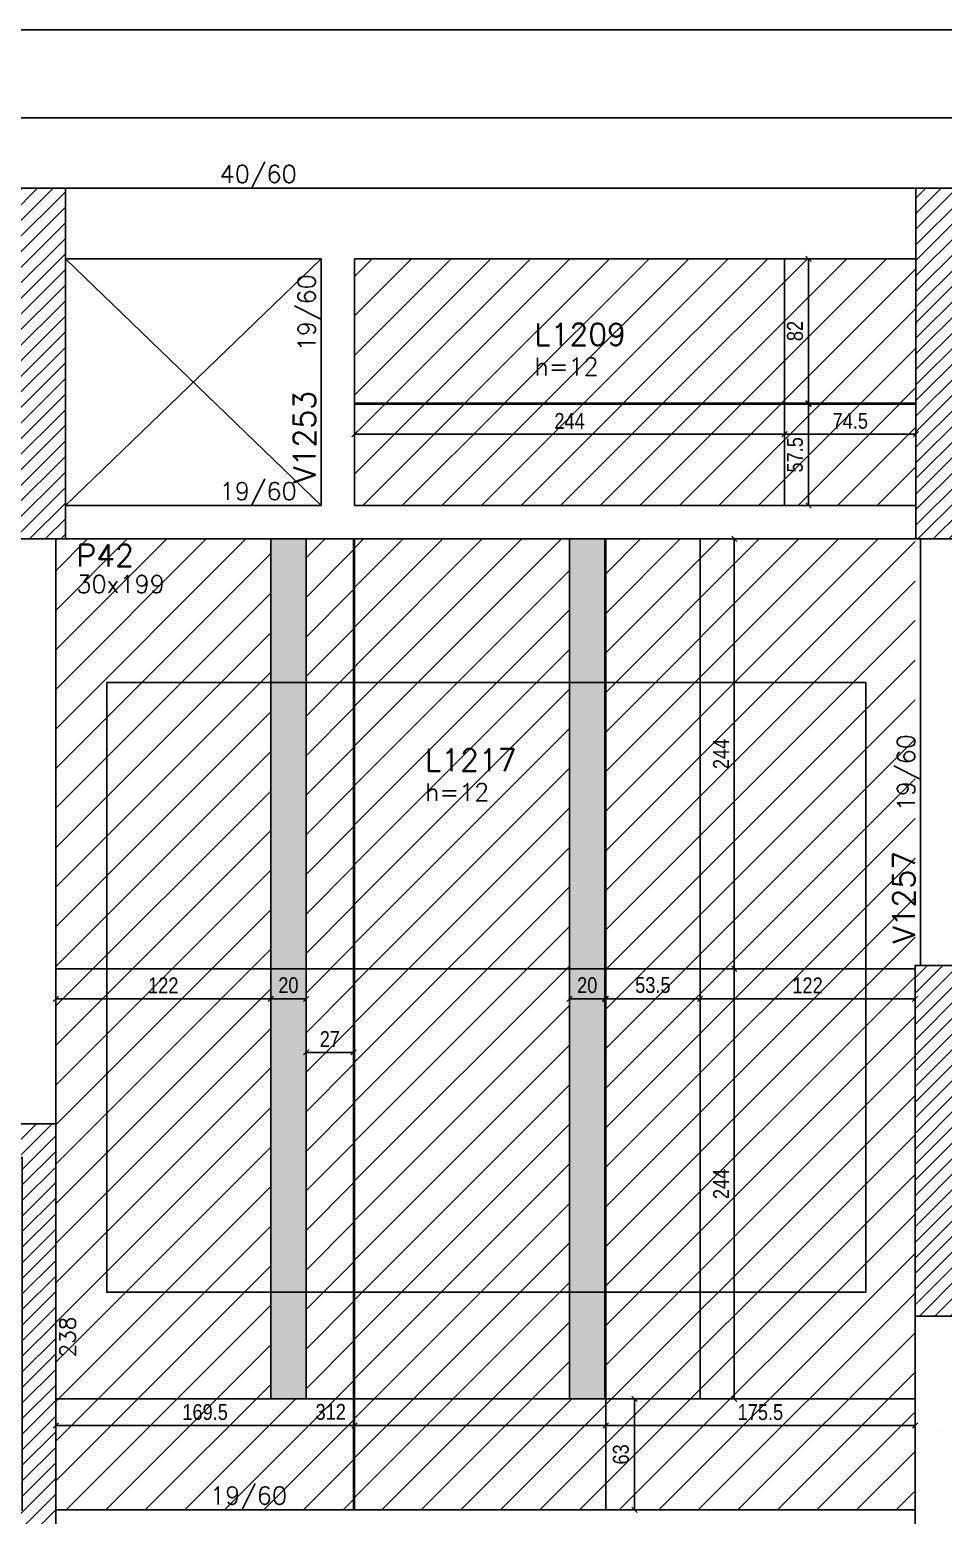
# Model space of a CAD drawing. Extents: x -3557 to 8661, y -614 to 3008.
# Drawn here: x 47 to 566, y 1177 to 2020 of the extents above; entities that cross this region are included whole.
import ezdxf

# ---------------------------------------------------------------- set-up
doc = ezdxf.new("R2010")
doc.units = 0
doc.linetypes.add('DASHED', pattern=[0.75, 0.5, -0.25])
for name, color, linetype in [('242', 12, 'Continuous'), ('71', 6, 'Continuous'), ('COTA', 241, 'Continuous'), ('F-LAJES', 3, 'Continuous'), ('F-LAJES-DIM', 2, 'Continuous'), ('F-LAJES-NOME', 4, 'Continuous'), ('F-PILARES-DIM', 172, 'Continuous'), ('F-PILARES-HACH', 174, 'Continuous'), ('F-PILARES-M', 170, 'Continuous'), ('F-PILARES-NOME', 170, 'Continuous'), ('F-PILARES-S', 170, 'Continuous'), ('F-PILARES-V', 170, 'Continuous'), ('F-VIGAS', 3, 'Continuous'), ('F-VIGAS-DIM', 2, 'Continuous'), ('F-VIGAS-NOME', 4, 'Continuous'), ('F-VÃO', 1, 'Continuous'), ('Painéis', 200, 'Continuous')]:
    doc.layers.add(name, color=color, linetype=linetype)
doc.layers.add('Hachura', color=251, linetype='Continuous', lineweight=9)
doc.styles.add('COTA TECNICA-50', font='techl___.ttf', dxfattribs={"height": 9})
doc.styles.add('MCP', font='romans.shx')
doc.dimstyles.new('COTA PAINEL-50', dxfattribs={"dimtxt": 9, "dimasz": 3, "dimexe": 3, "dimexo": 3, "dimgap": 3, "dimtad": 1, "dimdec": 1, "dimzin": 12, "dimdsep": 46, "dimtxsty": 'COTA TECNICA-50', "dimblk1": 'OBLIQUE', "dimblk2": 'OBLIQUE', "dimsah": 1, "dimcen": 0.9, "dimclrd": 4, "dimclre": 4, "dimclrt": 240, "dimadec": 1, "dimazin": 3, "dimtfac": 1, "dimtdec": 1, "dimtmove": 0, "dimatfit": 3, "dimfxl": 1, "dimtolj": 1, "dimtzin": 12, "dimarcsym": 0})
pattern_1 = [(45, (-2007.842, 515.9404), (-4.419417, 4.419417), [])]

# ---------------------------------------------------------------- blocks, each defined once
blk = doc.blocks.new('_Oblique')
at = {"color": 0, "linetype": 'ByBlock', "lineweight": -2}
blk.add_line((-0.5, -0.5), (0.5, 0.5), dxfattribs=at)
blk = doc.blocks.new('*D308')
at = {"layer": 'COTA', "color": 4, "lineweight": -2, "transparency": 16777216}
for p, q in [((231.66, 1804.94), (231.66, 1787.85)), ((475.66, 1804.94), (475.66, 1787.85)), ((231.66, 1790.85), (475.66, 1790.85))]:
    blk.add_line(p, q, dxfattribs=at)
at = {"layer": 'Defpoints', "color": 0, "transparency": 16777216}
for p in [(231.66, 1807.94), (475.66, 1807.94), (475.66, 1790.85)]:
    blk.add_point(p, dxfattribs=at)
at = {"layer": 'COTA', "color": 4, "lineweight": -2, "transparency": 16777216, "xscale": 3, "yscale": 3, "zscale": 3, "rotation": 180}
blk.add_blockref('_Oblique', (231.66, 1790.85), dxfattribs=at)
at = {"layer": 'COTA', "color": 4, "lineweight": -2, "transparency": 16777216, "xscale": 3, "yscale": 3, "zscale": 3}
blk.add_blockref('_Oblique', (475.66, 1790.85), dxfattribs=at)
at = {"layer": 'COTA', "color": 240, "transparency": 16777216, "insert": (353.66, 1798.42), "char_height": 9, "attachment_point": 5, "style": 'COTA TECNICA-50'}
blk.add_mtext('\\A1;244', dxfattribs=at)
blk = doc.blocks.new('*D309')
at = {"layer": 'COTA', "color": 4, "lineweight": -2, "transparency": 16777216}
for p, q in [((475.66, 1804.94), (475.66, 1787.85)), ((550.16, 1804.94), (550.16, 1787.85)), ((475.66, 1790.85), (550.16, 1790.85))]:
    blk.add_line(p, q, dxfattribs=at)
at = {"layer": 'Defpoints', "color": 0, "transparency": 16777216}
for p in [(475.66, 1807.94), (550.16, 1807.94), (550.16, 1790.85)]:
    blk.add_point(p, dxfattribs=at)
at = {"layer": 'COTA', "color": 4, "lineweight": -2, "transparency": 16777216, "xscale": 3, "yscale": 3, "zscale": 3, "rotation": 180}
blk.add_blockref('_Oblique', (475.66, 1790.85), dxfattribs=at)
at = {"layer": 'COTA', "color": 4, "lineweight": -2, "transparency": 16777216, "xscale": 3, "yscale": 3, "zscale": 3}
blk.add_blockref('_Oblique', (550.16, 1790.85), dxfattribs=at)
at = {"layer": 'COTA', "color": 240, "transparency": 16777216, "insert": (512.91, 1798.45), "char_height": 9, "attachment_point": 5, "style": 'COTA TECNICA-50'}
blk.add_mtext('\\A1;74.5', dxfattribs=at)
blk = doc.blocks.new('*D310')
at = {"layer": 'COTA', "color": 4, "lineweight": -2, "transparency": 16777216}
for p, q in [((478.66, 1807.94), (492.15, 1807.94)), ((489.15, 1750.44), (489.15, 1807.94)), ((478.66, 1750.44), (492.15, 1750.44))]:
    blk.add_line(p, q, dxfattribs=at)
at = {"layer": 'Defpoints', "color": 0, "transparency": 16777216}
for p in [(475.66, 1807.94), (489.15, 1807.94), (475.66, 1750.44)]:
    blk.add_point(p, dxfattribs=at)
at = {"layer": 'COTA', "color": 4, "lineweight": -2, "transparency": 16777216, "xscale": 3, "yscale": 3, "zscale": 3}
for p, rotation in [((489.15, 1807.94), 90), ((489.15, 1750.44), 270)]:
    blk.add_blockref('_Oblique', p, dxfattribs=dict(at, rotation=rotation))
at = {"layer": 'COTA', "color": 240, "transparency": 16777216, "insert": (481.55, 1779.19), "char_height": 9, "attachment_point": 5, "rotation": 90, "style": 'COTA TECNICA-50'}
blk.add_mtext('\\A1;57.5', dxfattribs=at)
blk = doc.blocks.new('*D311')
at = {"layer": 'COTA', "color": 4, "lineweight": -2, "transparency": 16777216}
for p, q in [((478.66, 1890.44), (492.15, 1890.44)), ((489.15, 1808.44), (489.15, 1890.44)), ((478.66, 1808.44), (492.15, 1808.44))]:
    blk.add_line(p, q, dxfattribs=at)
at = {"layer": 'Defpoints', "color": 0, "transparency": 16777216}
for p in [(475.66, 1890.44), (489.15, 1890.44), (475.66, 1808.44)]:
    blk.add_point(p, dxfattribs=at)
at = {"layer": 'COTA', "color": 4, "lineweight": -2, "transparency": 16777216, "xscale": 3, "yscale": 3, "zscale": 3}
for p, rotation in [((489.15, 1890.44), 90), ((489.15, 1808.44), 270)]:
    blk.add_blockref('_Oblique', p, dxfattribs=dict(at, rotation=rotation))
at = {"layer": 'COTA', "color": 240, "transparency": 16777216, "insert": (481.56, 1849.44), "char_height": 9, "attachment_point": 5, "rotation": 90, "style": 'COTA TECNICA-50'}
blk.add_mtext('\\A1;82', dxfattribs=at)
blk = doc.blocks.new('*D37')
at = {"layer": 'COTA', "color": 4, "lineweight": -2, "transparency": 16777216}
for p, q in [((62.16, 1240.44), (62.16, 1225.29)), ((374.16, 1240.44), (374.16, 1225.29)), ((62.16, 1228.29), (374.16, 1228.29))]:
    blk.add_line(p, q, dxfattribs=at)
at = {"layer": 'Defpoints', "color": 0, "transparency": 16777216}
for p in [(62.16, 1243.44), (374.16, 1243.44), (374.16, 1228.29)]:
    blk.add_point(p, dxfattribs=at)
at = {"layer": 'COTA', "color": 4, "lineweight": -2, "transparency": 16777216, "xscale": 3, "yscale": 3, "zscale": 3, "rotation": 180}
blk.add_blockref('_Oblique', (62.16, 1228.29), dxfattribs=at)
at = {"layer": 'COTA', "color": 4, "lineweight": -2, "transparency": 16777216, "xscale": 3, "yscale": 3, "zscale": 3}
blk.add_blockref('_Oblique', (374.16, 1228.29), dxfattribs=at)
at = {"layer": 'COTA', "color": 240, "transparency": 16777216, "insert": (218.16, 1235.99), "char_height": 9, "attachment_point": 5, "style": 'COTA TECNICA-50'}
blk.add_mtext('\\A1;312', dxfattribs=at)
blk = doc.blocks.new('*D38')
at = {"layer": 'COTA', "color": 4, "lineweight": -2, "transparency": 16777216}
for p, q in [((374.16, 1240.44), (374.16, 1225.29)), ((549.66, 1240.44), (549.66, 1225.29)), ((374.16, 1228.29), (549.66, 1228.29))]:
    blk.add_line(p, q, dxfattribs=at)
at = {"layer": 'Defpoints', "color": 0, "transparency": 16777216}
for p in [(374.16, 1243.44), (549.66, 1243.44), (549.66, 1228.29)]:
    blk.add_point(p, dxfattribs=at)
at = {"layer": 'COTA', "color": 4, "lineweight": -2, "transparency": 16777216, "xscale": 3, "yscale": 3, "zscale": 3, "rotation": 180}
blk.add_blockref('_Oblique', (374.16, 1228.29), dxfattribs=at)
at = {"layer": 'COTA', "color": 4, "lineweight": -2, "transparency": 16777216, "xscale": 3, "yscale": 3, "zscale": 3}
blk.add_blockref('_Oblique', (549.66, 1228.29), dxfattribs=at)
at = {"layer": 'COTA', "color": 240, "transparency": 16777216, "insert": (461.91, 1235.89), "char_height": 9, "attachment_point": 5, "style": 'COTA TECNICA-50'}
blk.add_mtext('\\A1;175.5', dxfattribs=at)
blk = doc.blocks.new('*D40')
at = {"layer": 'COTA', "color": 4, "lineweight": -2, "transparency": 16777216}
for p, q in [((353.66, 1484.44), (353.66, 1467.54)), ((373.66, 1484.44), (373.66, 1467.54)), ((353.66, 1470.54), (373.66, 1470.54))]:
    blk.add_line(p, q, dxfattribs=at)
at = {"layer": 'Defpoints', "color": 0, "transparency": 16777216}
for p in [(353.66, 1487.44), (373.66, 1487.44), (373.66, 1470.54)]:
    blk.add_point(p, dxfattribs=at)
at = {"layer": 'COTA', "color": 4, "lineweight": -2, "transparency": 16777216, "xscale": 3, "yscale": 3, "zscale": 3, "rotation": 180}
blk.add_blockref('_Oblique', (353.66, 1470.54), dxfattribs=at)
at = {"layer": 'COTA', "color": 4, "lineweight": -2, "transparency": 16777216, "xscale": 3, "yscale": 3, "zscale": 3}
blk.add_blockref('_Oblique', (373.66, 1470.54), dxfattribs=at)
at = {"layer": 'COTA', "color": 240, "transparency": 16777216, "insert": (363.66, 1478.14), "char_height": 9, "attachment_point": 5, "style": 'COTA TECNICA-50'}
blk.add_mtext('\\A1;20', dxfattribs=at)
blk = doc.blocks.new('*D41')
at = {"layer": 'COTA', "color": 4, "lineweight": -2, "transparency": 16777216}
for p, q in [((374.16, 1484.44), (374.16, 1467.54)), ((427.66, 1484.44), (427.66, 1467.54)), ((374.16, 1470.54), (427.66, 1470.54))]:
    blk.add_line(p, q, dxfattribs=at)
at = {"layer": 'Defpoints', "color": 0, "transparency": 16777216}
for p in [(374.16, 1487.44), (427.66, 1487.44), (427.66, 1470.54)]:
    blk.add_point(p, dxfattribs=at)
at = {"layer": 'COTA', "color": 4, "lineweight": -2, "transparency": 16777216, "xscale": 3, "yscale": 3, "zscale": 3, "rotation": 180}
blk.add_blockref('_Oblique', (374.16, 1470.54), dxfattribs=at)
at = {"layer": 'COTA', "color": 4, "lineweight": -2, "transparency": 16777216, "xscale": 3, "yscale": 3, "zscale": 3}
blk.add_blockref('_Oblique', (427.66, 1470.54), dxfattribs=at)
at = {"layer": 'COTA', "color": 240, "transparency": 16777216, "insert": (400.91, 1478.24), "char_height": 9, "attachment_point": 5, "style": 'COTA TECNICA-50'}
blk.add_mtext('\\A1;53.5', dxfattribs=at)
blk = doc.blocks.new('*D42')
at = {"layer": 'COTA', "color": 4, "lineweight": -2, "transparency": 16777216}
for p, q in [((427.66, 1484.44), (427.66, 1467.54)), ((549.66, 1484.44), (549.66, 1467.54)), ((427.66, 1470.54), (549.66, 1470.54))]:
    blk.add_line(p, q, dxfattribs=at)
at = {"layer": 'Defpoints', "color": 0, "transparency": 16777216}
for p in [(427.66, 1487.44), (549.66, 1487.44), (549.66, 1470.54)]:
    blk.add_point(p, dxfattribs=at)
at = {"layer": 'COTA', "color": 4, "lineweight": -2, "transparency": 16777216, "xscale": 3, "yscale": 3, "zscale": 3, "rotation": 180}
blk.add_blockref('_Oblique', (427.66, 1470.54), dxfattribs=at)
at = {"layer": 'COTA', "color": 4, "lineweight": -2, "transparency": 16777216, "xscale": 3, "yscale": 3, "zscale": 3}
blk.add_blockref('_Oblique', (549.66, 1470.54), dxfattribs=at)
at = {"layer": 'COTA', "color": 240, "transparency": 16777216, "insert": (488.66, 1478.1), "char_height": 9, "attachment_point": 5, "style": 'COTA TECNICA-50'}
blk.add_mtext('\\A1;122', dxfattribs=at)
blk = doc.blocks.new('*D43')
at = {"layer": 'COTA', "color": 4, "lineweight": -2, "transparency": 16777216}
for p, q in [((430.66, 1487.44), (450.12, 1487.44)), ((447.12, 1243.44), (447.12, 1487.44)), ((430.66, 1243.44), (450.12, 1243.44))]:
    blk.add_line(p, q, dxfattribs=at)
at = {"layer": 'Defpoints', "color": 0, "transparency": 16777216}
for p in [(427.66, 1487.44), (447.12, 1487.44), (427.66, 1243.44)]:
    blk.add_point(p, dxfattribs=at)
at = {"layer": 'COTA', "color": 4, "lineweight": -2, "transparency": 16777216, "xscale": 3, "yscale": 3, "zscale": 3}
for p, rotation in [((447.12, 1487.44), 90), ((447.12, 1243.44), 270)]:
    blk.add_blockref('_Oblique', p, dxfattribs=dict(at, rotation=rotation))
at = {"layer": 'COTA', "color": 240, "transparency": 16777216, "insert": (439.55, 1365.44), "char_height": 9, "attachment_point": 5, "rotation": 90, "style": 'COTA TECNICA-50'}
blk.add_mtext('\\A1;244', dxfattribs=at)
blk = doc.blocks.new('*D44')
at = {"layer": 'COTA', "color": 4, "lineweight": -2, "transparency": 16777216}
for p, q in [((377.16, 1243.44), (393.49, 1243.44)), ((390.49, 1180.44), (390.49, 1243.44)), ((377.16, 1180.44), (393.49, 1180.44))]:
    blk.add_line(p, q, dxfattribs=at)
at = {"layer": 'Defpoints', "color": 0, "transparency": 16777216}
for p in [(374.16, 1243.44), (390.49, 1243.44), (374.16, 1180.44)]:
    blk.add_point(p, dxfattribs=at)
at = {"layer": 'COTA', "color": 4, "lineweight": -2, "transparency": 16777216, "xscale": 3, "yscale": 3, "zscale": 3}
for p, rotation in [((390.49, 1243.44), 90), ((390.49, 1180.44), 270)]:
    blk.add_blockref('_Oblique', p, dxfattribs=dict(at, rotation=rotation))
at = {"layer": 'COTA', "color": 240, "transparency": 16777216, "insert": (382.79, 1211.94), "char_height": 9, "attachment_point": 5, "rotation": 90, "style": 'COTA TECNICA-50'}
blk.add_mtext('\\A1;63', dxfattribs=at)
blk = doc.blocks.new('*D45')
at = {"layer": 'COTA', "color": 4, "lineweight": -2, "transparency": 16777216}
for p, q in [((62.16, 1240.44), (62.16, 1225.29)), ((231.66, 1240.44), (231.66, 1225.29)), ((62.16, 1228.29), (231.66, 1228.29))]:
    blk.add_line(p, q, dxfattribs=at)
at = {"layer": 'Defpoints', "color": 0, "transparency": 16777216}
for p in [(62.16, 1243.44), (231.66, 1243.44), (231.66, 1228.29)]:
    blk.add_point(p, dxfattribs=at)
at = {"layer": 'COTA', "color": 4, "lineweight": -2, "transparency": 16777216, "xscale": 3, "yscale": 3, "zscale": 3, "rotation": 180}
blk.add_blockref('_Oblique', (62.16, 1228.29), dxfattribs=at)
at = {"layer": 'COTA', "color": 4, "lineweight": -2, "transparency": 16777216, "xscale": 3, "yscale": 3, "zscale": 3}
blk.add_blockref('_Oblique', (231.66, 1228.29), dxfattribs=at)
at = {"layer": 'COTA', "color": 240, "transparency": 16777216, "insert": (146.91, 1235.92), "char_height": 9, "attachment_point": 5, "style": 'COTA TECNICA-50'}
blk.add_mtext('\\A1;169.5', dxfattribs=at)
blk = doc.blocks.new('*D46')
at = {"layer": 'COTA', "color": 4, "lineweight": -2, "transparency": 16777216}
for p, q in [((62.16, 1484.44), (62.16, 1467.54)), ((184.16, 1484.44), (184.16, 1467.54)), ((62.16, 1470.54), (184.16, 1470.54))]:
    blk.add_line(p, q, dxfattribs=at)
at = {"layer": 'Defpoints', "color": 0, "transparency": 16777216}
for p in [(62.16, 1487.44), (184.16, 1487.44), (184.16, 1470.54)]:
    blk.add_point(p, dxfattribs=at)
at = {"layer": 'COTA', "color": 4, "lineweight": -2, "transparency": 16777216, "xscale": 3, "yscale": 3, "zscale": 3, "rotation": 180}
blk.add_blockref('_Oblique', (62.16, 1470.54), dxfattribs=at)
at = {"layer": 'COTA', "color": 4, "lineweight": -2, "transparency": 16777216, "xscale": 3, "yscale": 3, "zscale": 3}
blk.add_blockref('_Oblique', (184.16, 1470.54), dxfattribs=at)
at = {"layer": 'COTA', "color": 240, "transparency": 16777216, "insert": (123.16, 1478.1), "char_height": 9, "attachment_point": 5, "style": 'COTA TECNICA-50'}
blk.add_mtext('\\A1;122', dxfattribs=at)
blk = doc.blocks.new('*D47')
at = {"layer": 'COTA', "color": 4, "lineweight": -2, "transparency": 16777216}
for p, q in [((184.16, 1484.44), (184.16, 1467.54)), ((204.16, 1484.44), (204.16, 1467.54)), ((184.16, 1470.54), (204.16, 1470.54))]:
    blk.add_line(p, q, dxfattribs=at)
at = {"layer": 'Defpoints', "color": 0, "transparency": 16777216}
for p in [(184.16, 1487.44), (204.16, 1487.44), (204.16, 1470.54)]:
    blk.add_point(p, dxfattribs=at)
at = {"layer": 'COTA', "color": 4, "lineweight": -2, "transparency": 16777216, "xscale": 3, "yscale": 3, "zscale": 3, "rotation": 180}
blk.add_blockref('_Oblique', (184.16, 1470.54), dxfattribs=at)
at = {"layer": 'COTA', "color": 4, "lineweight": -2, "transparency": 16777216, "xscale": 3, "yscale": 3, "zscale": 3}
blk.add_blockref('_Oblique', (204.16, 1470.54), dxfattribs=at)
at = {"layer": 'COTA', "color": 240, "transparency": 16777216, "insert": (194.16, 1478.14), "char_height": 9, "attachment_point": 5, "style": 'COTA TECNICA-50'}
blk.add_mtext('\\A1;20', dxfattribs=at)
blk = doc.blocks.new('*D49')
at = {"layer": 'COTA', "color": 4, "lineweight": -2, "transparency": 16777216}
for p, q in [((430.66, 1731.44), (450.12, 1731.44)), ((447.12, 1487.44), (447.12, 1731.44)), ((430.66, 1487.44), (450.12, 1487.44))]:
    blk.add_line(p, q, dxfattribs=at)
at = {"layer": 'Defpoints', "color": 0, "transparency": 16777216}
for p in [(427.66, 1731.44), (447.12, 1731.44), (427.66, 1487.44)]:
    blk.add_point(p, dxfattribs=at)
at = {"layer": 'COTA', "color": 4, "lineweight": -2, "transparency": 16777216, "xscale": 3, "yscale": 3, "zscale": 3}
for p, rotation in [((447.12, 1731.44), 90), ((447.12, 1487.44), 270)]:
    blk.add_blockref('_Oblique', p, dxfattribs=dict(at, rotation=rotation))
at = {"layer": 'COTA', "color": 240, "transparency": 16777216, "insert": (439.55, 1609.44), "char_height": 9, "attachment_point": 5, "rotation": 90, "style": 'COTA TECNICA-50'}
blk.add_mtext('\\A1;244', dxfattribs=at)
blk = doc.blocks.new('*D846')
at = {"layer": 'COTA', "color": 4, "lineweight": -2, "transparency": 16777216}
for p, q in [((204.16, 1484.44), (204.16, 1437.1)), ((231.16, 1484.44), (231.16, 1437.1)), ((204.16, 1440.1), (231.16, 1440.1))]:
    blk.add_line(p, q, dxfattribs=at)
at = {"layer": 'Defpoints', "color": 0, "transparency": 16777216}
for p in [(204.16, 1487.44), (231.16, 1487.44), (231.16, 1440.1)]:
    blk.add_point(p, dxfattribs=at)
at = {"layer": 'COTA', "color": 4, "lineweight": -2, "transparency": 16777216, "xscale": 3, "yscale": 3, "zscale": 3, "rotation": 180}
blk.add_blockref('_Oblique', (204.16, 1440.1), dxfattribs=at)
at = {"layer": 'COTA', "color": 4, "lineweight": -2, "transparency": 16777216, "xscale": 3, "yscale": 3, "zscale": 3}
blk.add_blockref('_Oblique', (231.16, 1440.1), dxfattribs=at)
at = {"layer": 'COTA', "color": 240, "transparency": 16777216, "insert": (217.66, 1447.66), "char_height": 9, "attachment_point": 5, "style": 'COTA TECNICA-50'}
blk.add_mtext('\\A1;27', dxfattribs=at)

msp = doc.modelspace()

# ---------------------------------------------------------------- hatches: boundary and pattern name
at = {"layer": 'F-PILARES-HACH', "linetype": 'Continuous'}
h = msp.add_hatch(dxfattribs=at)
h.set_pattern_fill('ANSI31', color=256, scale=50, style=0)
h.set_pattern_definition(pattern_1)
h.paths.add_polyline_path([(37.66, 1731.44), (67.66, 1731.44), (67.66, 1930.44), (37.66, 1930.44)], flags=16)
h = msp.add_hatch(dxfattribs=at)
h.set_pattern_fill('ANSI31', color=256, scale=50, style=0)
h.set_pattern_definition(pattern_1)
h.paths.add_polyline_path([(550.16, 1731.44), (575.16, 1731.44), (575.16, 1930.44), (550.16, 1930.44)], flags=16)
h = msp.add_hatch(dxfattribs=at)
h.set_pattern_fill('ANSI31', color=256, scale=50, style=0)
h.set_pattern_definition(pattern_1)
h.paths.add_polyline_path([(549.66, 1290.44), (574.66, 1290.44), (574.66, 1489.44), (549.66, 1489.44)], flags=16)
h = msp.add_hatch(dxfattribs=at)
h.set_pattern_fill('ANSI31', color=256, scale=50, style=0)
h.set_pattern_definition(pattern_1)
h.paths.add_polyline_path([(62.16, 1161.44), (62.16, 1399.44), (-175.84, 1399.44), (-175.84, 1380.44), (43.16, 1380.44), (43.16, 1180.44), (-175.84, 1180.44), (-175.84, 1161.44)], flags=16)
at = {"layer": 'Hachura', "linetype": 'ByBlock'}
h = msp.add_hatch(dxfattribs=at)
h.set_pattern_fill('ANSI31', color=256, scale=5)
h.set_pattern_definition([(45, (-5980.992, -425.763), (-11.22532, 11.22532), [])])
h.paths.add_polyline_path([(475.66, 1808.44), (475.66, 1890.44), (231.66, 1890.44), (231.66, 1808.44)])
h.paths.add_polyline_path([(550.16, 1890.44), (475.66, 1890.44), (475.66, 1808.44), (550.16, 1808.44)])
h.paths.add_polyline_path([(475.66, 1807.94), (475.66, 1750.44), (550.16, 1750.44), (550.16, 1807.94)])
h.paths.add_polyline_path([(231.66, 1807.94), (231.66, 1750.44), (475.66, 1750.44), (475.66, 1807.94)])
h = msp.add_hatch(dxfattribs=at)
h.set_pattern_fill('ANSI31', color=256, scale=5)
h.set_pattern_definition([(45, (-5954.732, 6.996), (-11.22532, 11.22532), [])])
h.paths.add_polyline_path([(62.16, 1487.44), (184.16, 1487.44), (184.16, 1731.44), (67.66, 1731.44), (62.16, 1731.44)])
h.paths.add_polyline_path([(62.16, 1243.44), (184.16, 1243.44), (184.16, 1487.44), (62.16, 1487.44), (62.16, 1399.44)])
h.paths.add_polyline_path([(62.16, 1243.44), (62.16, 1180.44), (231.16, 1180.44), (231.16, 1243.44)])
h.paths.add_polyline_path([(231.16, 1487.44), (204.16, 1487.44), (204.16, 1243.44), (231.16, 1243.44)])
h.paths.add_polyline_path([(231.16, 1731.44), (222.16, 1731.44), (204.16, 1731.44), (204.16, 1487.44), (231.16, 1487.44)])
at = {"layer": 'Hachura'}
h = msp.add_hatch(color=256, dxfattribs=at)
h.dxf.hatch_style = 1
h.paths.add_polyline_path([(184.16, 1487.44), (204.16, 1487.44), (204.16, 1731.44), (184.16, 1731.44)])
h.paths.add_polyline_path([(184.16, 1243.44), (204.16, 1243.44), (204.16, 1487.44), (184.16, 1487.44)])
at = {"layer": 'Hachura', "linetype": 'ByBlock'}
h = msp.add_hatch(dxfattribs=at)
h.set_pattern_fill('ANSI31', color=256, scale=5)
h.set_pattern_definition([(45, (-6159.39, -39.917), (-11.22532, 11.22532), [])])
h.paths.add_polyline_path([(353.66, 1487.44), (353.66, 1731.44), (231.66, 1731.44), (231.66, 1487.44)])
h.paths.add_polyline_path([(231.66, 1243.44), (353.66, 1243.44), (353.66, 1487.44), (231.66, 1487.44)])
h.paths.add_polyline_path([(231.66, 1243.44), (231.66, 1180.44), (374.16, 1180.44), (374.16, 1243.44)])
h.paths.add_polyline_path([(549.66, 1180.44), (549.66, 1243.44), (374.16, 1243.44), (374.16, 1180.44)])
h.paths.add_polyline_path([(427.66, 1487.44), (374.16, 1487.44), (374.16, 1243.44), (427.66, 1243.44)])
h.paths.add_polyline_path([(549.66, 1459.44), (549.66, 1487.44), (427.66, 1487.44), (427.66, 1243.44), (549.66, 1243.44)])
h.paths.add_polyline_path([(549.66, 1487.44), (549.66, 1731.44), (427.66, 1731.44), (427.66, 1487.44)])
h.paths.add_polyline_path([(427.66, 1731.44), (374.16, 1731.44), (374.16, 1487.44), (427.66, 1487.44)])
h = msp.add_hatch(color=256, dxfattribs=at)
h.dxf.hatch_style = 1
h.paths.add_polyline_path([(373.66, 1731.44), (353.66, 1731.44), (353.66, 1487.44), (373.66, 1487.44)])
h.paths.add_polyline_path([(373.66, 1487.44), (353.66, 1487.44), (353.66, 1243.44), (373.66, 1243.44)])

# ---------------------------------------------------------------- linework, layer by layer
at = {"layer": '242', "linetype": 'Continuous'}
for p, q in [((52.66, 1830.94), (52.66, 1830.94)), ((562.66, 1830.94), (562.66, 1830.94)), ((562.16, 1389.94), (562.16, 1389.94)), ((562.16, 1325.44), (562.16, 1325.44)), ((562.16, 1225.94), (562.16, 1225.94))]:
    msp.add_line(p, q, dxfattribs=at)
at = {"layer": '71', "color": 2}
msp.add_line((1251.66, 2020.44), (-731.84, 2020.44), dxfattribs=at)
at = {"layer": '71', "color": 1, "linetype": 'DASHED'}
msp.add_line((-731.84, 1930.44), (1251.66, 1930.44), dxfattribs=at)
at = {"layer": 'COTA'}
msp.add_lwpolyline([(91.09, 1650.02), (521.66, 1650.02), (521.66, 1303.91), (91.09, 1303.91)], close=True, dxfattribs=at)
at = {"layer": 'F-LAJES', "linetype": 'Continuous'}
msp.add_line((-3246.84, 1970.44), (1251.66, 1970.44), dxfattribs=at)
at = {"layer": 'F-PILARES-M', "linetype": 'Continuous'}
msp.add_lwpolyline([(574.66, 1290.44), (549.66, 1290.44), (549.66, 1161.44), (574.66, 1161.44), (574.66, 1290.44)], dxfattribs=at)
at = {"layer": 'F-PILARES-S', "linetype": 'Continuous'}
for points in [[(37.66, 1731.44), (67.66, 1731.44), (67.66, 1930.44), (37.66, 1930.44), (37.66, 1731.44)], [(550.16, 1731.44), (575.16, 1731.44), (575.16, 1930.44), (550.16, 1930.44), (550.16, 1731.44)], [(62.16, 1161.44), (62.16, 1399.44), (-175.84, 1399.44), (-175.84, 1380.44), (43.16, 1380.44), (43.16, 1180.44), (-175.84, 1180.44), (-175.84, 1161.44), (62.16, 1161.44)]]:
    msp.add_lwpolyline(points, dxfattribs=at)
at = {"layer": 'F-PILARES-V', "linetype": 'Continuous'}
msp.add_lwpolyline([(549.66, 1290.44), (574.66, 1290.44), (574.66, 1489.44), (549.66, 1489.44), (549.66, 1290.44)], dxfattribs=at)
at = {"layer": 'F-VIGAS'}
for points in [[(222.16, 1930.44), (67.66, 1930.44)], [(550.16, 1930.44), (222.16, 1930.44)], [(67.66, 1890.44), (212.66, 1890.44)], [(212.66, 1890.44), (212.66, 1750.44)], [(231.66, 1750.44), (231.66, 1890.44)], [(231.66, 1890.44), (550.16, 1890.44)], [(212.66, 1750.44), (67.66, 1750.44)], [(550.16, 1750.44), (231.66, 1750.44)], [(62.16, 1399.44), (62.16, 1731.44)], [(67.66, 1731.44), (222.16, 1731.44)], [(222.16, 1731.44), (550.16, 1731.44)], [(552.66, 1731.44), (552.66, 1489.44)], [(549.66, 1180.44), (62.16, 1180.44)]]:
    msp.add_lwpolyline(points, dxfattribs=at)
at = {"layer": 'F-VÃO'}
for p, q in [((67.66, 1750.44), (212.66, 1890.44)), ((67.66, 1890.44), (212.66, 1750.44))]:
    msp.add_line(p, q, dxfattribs=at)
at = {"layer": 'Painéis'}
for points in [[(475.66, 1750.44), (475.66, 1890.44)], [(231.66, 1808.44), (550.16, 1808.44)], [(231.66, 1807.94), (550.16, 1807.94)], [(184.16, 1243.44), (184.16, 1731.44)], [(204.16, 1243.44), (204.16, 1731.44)], [(231.16, 1180.44), (231.16, 1731.44)], [(231.66, 1180.44), (231.66, 1731.44)], [(353.66, 1243.44), (353.66, 1731.44)], [(373.66, 1243.44), (373.66, 1731.44)], [(374.16, 1180.44), (374.16, 1731.44)], [(427.66, 1731.44), (427.66, 1243.44)], [(62.16, 1487.44), (549.66, 1487.44)], [(62.16, 1243.44), (549.66, 1243.44)]]:
    msp.add_lwpolyline(points, dxfattribs=at)

# ---------------------------------------------------------------- texts
at = {"layer": 'F-LAJES-DIM', "linetype": 'Continuous', "style": 'MCP'}
for p in [(333.71, 1824.3), (271.69, 1582.75)]:
    msp.add_text('h=12', height=10, dxfattribs=at).set_placement(p)
at = {"layer": 'F-LAJES-NOME', "linetype": 'Continuous', "style": 'MCP'}
for s, p in [('L1209', (333.71, 1841.3)), ('L1217', (271.69, 1599.75))]:
    msp.add_text(s, height=12.5, dxfattribs=at).set_placement(p)
at = {"layer": 'F-PILARES-DIM', "linetype": 'Continuous', "style": 'MCP'}
msp.add_text('30x199', height=10, dxfattribs=at).set_placement((73.91, 1700.82))
msp.add_text('238', height=9, rotation=90, dxfattribs=at).set_placement((73.41, 1266.94))
at = {"layer": 'F-PILARES-NOME', "linetype": 'Continuous', "style": 'MCP'}
msp.add_text('P42', height=12.5, dxfattribs=at).set_placement((73.91, 1715.82))
at = {"layer": 'F-VIGAS-DIM', "linetype": 'Continuous', "style": 'MCP'}
for s, p in [('40/60', (155.16, 1933.57)), ('19/60', (155.16, 1753.57)), ('19/60', (149.66, 1183.57))]:
    msp.add_text(s, height=10, dxfattribs=at).set_placement(p)
for p in [(209.53, 1837.94), (549.53, 1576.94)]:
    msp.add_text('19/60', height=10, rotation=90, dxfattribs=at).set_placement(p)
at = {"layer": 'F-VIGAS-NOME', "linetype": 'Continuous', "style": 'MCP'}
for s, p in [('V1253', (209.53, 1762.94)), ('V1257', (549.53, 1501.94))]:
    msp.add_text(s, height=12.5, rotation=90, dxfattribs=at).set_placement(p)

# ---------------------------------------------------------------- dimensions: what is measured, and where the dimension line sits
at = {"layer": 'COTA'}
for base, p1, p2, picture, middle in [((489.15, 1890.44), (475.66, 1808.44), (475.66, 1890.44), '*D311', (481.56, 1849.44)), ((489.15, 1807.94), (475.66, 1750.44), (475.66, 1807.94), '*D310', (481.55, 1779.19)), ((447.12, 1731.44), (427.66, 1487.44), (427.66, 1731.44), '*D49', (439.55, 1609.44)), ((447.12, 1487.44), (427.66, 1243.44), (427.66, 1487.44), '*D43', (439.55, 1365.44)), ((390.49, 1243.44), (374.16, 1180.44), (374.16, 1243.44), '*D44', (382.79, 1211.94))]:
    dim = msp.add_linear_dim(base=base, p1=p1, p2=p2, angle=90, dimstyle='COTA PAINEL-50', dxfattribs=at)
    dim.commit()
    dim.dimension.update_dxf_attribs({"geometry": picture, "text_midpoint": middle})
for base, p1, p2, picture, middle in [((475.66, 1790.85), (231.66, 1807.94), (475.66, 1807.94), '*D308', (353.66, 1798.42)), ((184.16, 1470.54), (62.16, 1487.44), (184.16, 1487.44), '*D46', (123.16, 1478.1)), ((231.16, 1440.1), (204.16, 1487.44), (231.16, 1487.44), '*D846', (217.66, 1447.66)), ((427.66, 1470.54), (374.16, 1487.44), (427.66, 1487.44), '*D41', (400.91, 1478.24)), ((374.16, 1228.29), (62.16, 1243.44), (374.16, 1243.44), '*D37', (218.16, 1235.99)), ((231.66, 1228.29), (62.16, 1243.44), (231.66, 1243.44), '*D45', (146.91, 1235.92))]:
    dim = msp.add_linear_dim(base=base, p1=p1, p2=p2, dimstyle='COTA PAINEL-50', dxfattribs=at)
    dim.commit()
    dim.dimension.update_dxf_attribs({"geometry": picture, "text_midpoint": middle})
for base, p1, p2, picture, middle in [((550.16, 1790.85), (475.66, 1807.94), (550.16, 1807.94), '*D309', (512.91, 1798.45)), ((204.16, 1470.54), (184.16, 1487.44), (204.16, 1487.44), '*D47', (194.16, 1478.14)), ((373.66, 1470.54), (353.66, 1487.44), (373.66, 1487.44), '*D40', (363.66, 1478.14)), ((549.66, 1470.54), (427.66, 1487.44), (549.66, 1487.44), '*D42', (488.66, 1478.1)), ((549.66, 1228.29), (374.16, 1243.44), (549.66, 1243.44), '*D38', (461.91, 1235.89))]:
    dim = msp.add_linear_dim(base=base, p1=p1, p2=p2, dimstyle='COTA PAINEL-50', override={"dimtmove": 1}, dxfattribs=at)
    dim.commit()
    dim.dimension.update_dxf_attribs({"geometry": picture, "text_midpoint": middle})

doc.saveas('drawing.dxf')
